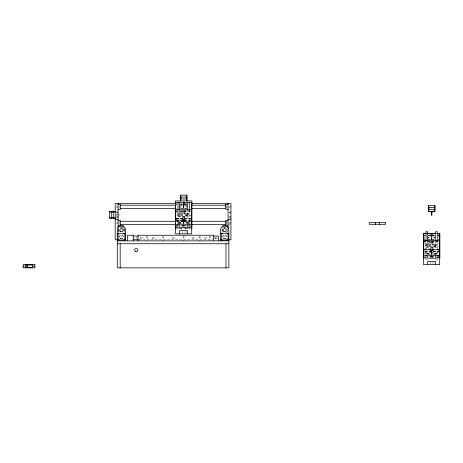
<?xml version="1.0" encoding="UTF-8"?>
<svg xmlns="http://www.w3.org/2000/svg" width="463" height="463" viewBox="0 0 463 463"><rect width="100%" height="100%" fill="white"/><g stroke="black" fill="none" stroke-linecap="round" stroke-linejoin="round"><path stroke-width="0.35" stroke-dasharray="2.31 1.74" d="M189.222 223.044C187.891 222.691 189.697 224.202 189.222 222.564M183.342 220.672C183.944 219.636 184.193 221.69 183.348 220.753M431.973 241.362L431.609 241.657L431.331 241.362M124.119 229.712L123.812 228.774A2.72 2.72 0 0 1 123.818 231.494L124.113 230.574L123.743 230.481M123.864 230.991L123.916 230.805A2.575 2.575 0 0 0 123.945 229.469L123.864 229.272M176.831 226.268L176.553 225.695M183.267 226.268L182.862 225.678L182.393 226.285M183.331 226.285L183.279 225.921M184.887 219.728L184.766 220.023M184.934 226.285L184.471 225.678L184.002 226.285M431.331 234.428L430.845 234.915L430.364 234.428M432.859 234.538L432.454 234.915L431.973 234.428M432.037 250.512L432.158 250.217M432.934 250.512L432.581 250.975L432.112 250.848L432.326 250.043L432.934 250.512L432.564 250.107M180.576 207.1L180.593 206.486M222.205 229.098L222.159 229.787M183.956 210.7L183.377 210.7M424.831 250.749L424.831 250.269M424.831 257.185L424.831 256.699M430.486 250.298L430.445 250.616M432.095 256.733L432.048 257.052M432.812 257.15C431.719 255.223 432.616 258.811 432.662 256.577M124.107 229.741L123.743 229.787M184.766 203.946L184.575 203.245M182.503 219.52C185.952 221.001 179.551 219.225 183.279 219.728M184.176 219.433L184.471 220.145M428.506 254.054L428.576 253.342L428.304 254.037L428.026 253.342L428.136 254.083M427.818 254.065L427.731 253.33L427.517 254.065M435.862 254.065L435.712 253.325L435.556 254.065M118.082 232.223L118.244 229.492M183.909 208.524L183.956 205.474M183.423 221.291L176.594 221.337M431.406 235.991L427.968 236.037M431.892 239.302L431.892 235.991M431.406 252.069L424.577 252.115M178.88 223.218L179.187 222.564L178.978 223.241M187.017 223.241C187.741 221.835 186.485 223.189 187.393 223.328M431.458 251.212C431.701 253.029 431.973 250.46 431.84 251.212M429.155 254.083L429.27 253.342L428.993 254.037L428.715 253.342L428.825 254.083M123.714 232.426L123.737 232.409A3.218 3.218 0 0 0 124.68 230.134M184.228 219.312C183.608 221.152 185.825 219.19 184.361 219.329M438.646 250.089L438.646 250.929M432.749 257.237L432.095 257.15M438.646 256.525L438.646 257.359M438.675 256.577L438.675 257.301M227.009 239.001L227.35 239.001M434.08 254.083C433.738 252.798 434.103 253.736 433.669 254.06M119.124 239.452L120.808 238.491M222.35 239.452L224.034 238.491M178.805 223.276C177.896 223.733 178.319 221.968 178.805 222.738C177.705 222.628 178.955 223.751 179.355 223.328M434.786 254.077C434.288 253.834 434.699 252.63 434.398 254.065M176.553 204.119L176.912 203.651L176.553 203.188M184.592 204.119L184.951 203.651L184.592 203.188M176.536 220.133L176.895 219.607L176.553 219.265M176.553 220.197L176.912 219.728L176.536 219.329M190.658 219.312L191.028 219.265M176.553 226.627L176.727 225.869M430.955 250.911C431.371 248.729 429.861 252.092 431.209 250.298M436.406 254.118L436.615 253.342L436.343 254.037L436.065 253.342L436.175 254.083M434.676 237.941L434.358 237.646L434.676 237.345M191.028 226.627L190.438 226.285M430.74 256.537L431.209 256.733M428.304 237.959L428.576 237.264L428.304 238.046M434.67 238.034L434.253 237.646L434.664 237.253M183.666 210.885L183.666 211.209M180.622 203.604L182.063 203.604M184.94 203.604L187.098 203.604M175.627 204.577L176.964 204.577M180.315 204.577L182.324 204.577M184.338 204.577L187.017 204.577M175.627 204.779L176.964 204.779M180.315 204.779L182.324 204.779M184.338 204.779L187.017 204.779M180.315 204.935L182.324 204.935M184.338 204.935L187.017 204.935M180.622 205.213L183.377 205.259L183.423 208.871M184.633 205.259L187.093 205.213M116.346 206.417L118.082 206.417M226.459 206.44L227.53 206.44M229.22 206.417L230.956 206.417M116.346 207.221L118.082 207.221M229.22 207.221L230.956 207.221M226.459 207.245L227.53 207.245M180.622 208.425L187.093 208.425M175.627 208.796L176.964 208.796M180.315 208.796L187.017 208.796M175.627 210.885L191.705 210.885M175.627 211.047L191.705 211.047M175.627 211.209L191.705 211.209M182.057 211.365L185.275 211.365M116.346 212.042L118.082 212.042M229.22 212.042L230.956 212.042M175.627 212.569L182.057 212.569M116.346 212.685L118.082 212.685M229.22 212.685L230.956 212.685M116.346 212.928L118.082 212.928M229.22 212.928L230.956 212.928M178.683 214.184L179.488 214.184M180.773 214.184L181.577 214.184M186.398 214.184L187.202 214.184M116.219 214.606L117.637 214.606M116.219 215.11L117.637 215.11M185.275 215.388L190.993 215.388M178.683 215.631L179.488 215.631M180.773 215.631L181.577 215.631M186.398 215.631L187.202 215.631M116.346 216.788L118.082 216.788M229.22 216.788L230.956 216.788M116.346 217.031L118.082 217.031M229.22 217.031L230.956 217.031M116.346 217.674L118.082 217.674M229.22 217.674L230.956 217.674M176.339 218.2L182.057 218.2M176.299 218.605L191.705 218.605M176.299 218.767L191.705 218.767M176.299 218.924L191.705 218.924M182.057 219.884L185.275 219.884M183.828 220.226L183.828 223.652M183.504 220.371L183.828 220.371M176.299 220.654L191.705 220.654M176.299 220.857L191.705 220.857M176.299 221.019L191.705 221.013M119.292 221.297L120.496 221.297M176.31 221.291L190.687 221.291M225.655 221.291L227.46 221.291M183.909 221.291L191.416 221.337M116.346 222.495L118.082 222.495M226.459 222.518L227.53 222.518M229.22 222.495L230.956 222.495M116.346 223.299L118.082 223.299M226.459 223.322L227.53 223.322M229.22 223.299L230.956 223.299M119.292 224.561L120.496 224.561M176.31 224.503L179.187 224.503M188.528 224.503L191.416 224.555M225.655 224.555L227.46 224.555M228.08 224.503L230.238 224.503M176.299 224.873L178.978 224.873M188.354 224.873L191.705 224.873M176.299 225.035L178.978 225.035M188.354 225.035L190.368 225.035M176.299 225.238L190.368 225.238M183.504 225.522L183.828 225.522M183.828 225.666L183.828 225.174M176.299 226.968L178.978 226.968M188.354 226.968L191.034 226.968M176.299 227.125L178.978 227.125M188.354 227.125L191.705 227.125M175.465 227.287L179.031 227.287M188.354 227.287L191.167 227.287M120.629 227.333L122.481 227.333M223.67 227.333L225.516 227.333M175.465 228.896L191.167 228.896M222.159 230.481L222.205 231.17M431.811 234.926L431.892 239.649M431.487 235.071L431.811 235.071M423.61 235.354L425.619 235.354M428.298 235.354L434.329 235.354M438.351 235.354L439.688 235.354M423.61 235.557L425.619 235.557M428.298 235.557L434.329 235.557M438.351 235.557L439.688 235.557M428.298 235.719L434.329 235.719M438.351 235.719L439.688 235.719M431.938 236.037L434.653 236.037M438.044 236.037L439.399 236.037M213.628 238.607L217.76 238.607M138.975 239.249L212.911 239.249M427.968 239.255L431.406 239.302M431.938 239.255L434.653 239.255M438.044 239.255L439.399 239.255M423.61 239.574L425.619 239.574M428.298 239.574L434.329 239.574M438.351 239.574L439.688 239.574M423.61 241.669L439.688 241.669M423.61 241.825L439.688 241.825M423.61 241.987L439.688 241.987M430.04 242.143L433.258 242.143M423.61 243.353L430.04 243.353M426.666 244.962L427.471 244.962M428.755 244.962L429.56 244.962M434.381 244.962L435.185 244.962M433.258 246.166L438.976 246.166M426.666 246.409L427.471 246.409M428.755 246.409L429.56 246.409M434.381 246.409L435.185 246.409M424.322 248.978L430.04 248.978M424.282 249.383L439.688 249.383M424.282 249.545L439.688 249.545M424.282 249.707L439.688 249.707M430.04 250.668L433.258 250.668M431.811 251.004L431.811 254.39M424.953 251.432L439.688 251.432M424.953 251.635L439.688 251.635M424.953 251.797L439.688 251.791M431.892 252.069L439.399 252.115M424.577 255.333L426.614 255.333M436.684 255.333L439.399 255.333M424.953 255.657L426.29 255.657M436.337 255.657L439.688 255.657M424.953 255.813L427.633 255.813M428.298 255.813L435.671 255.813M436.337 255.813L439.017 255.813M424.953 256.016L427.633 256.016M428.298 256.016L435.671 256.016M436.337 256.016L439.017 256.016M431.487 256.299L431.811 256.299M431.811 256.444L431.892 255.645M424.282 257.746L426.29 257.746M436.337 257.746L439.017 257.746M424.282 257.908L426.29 257.908M436.337 257.908L439.688 257.908M424.16 258.065L426.301 258.065M436.285 258.065L439.017 258.065M427.633 259.674L426.024 259.674L426.024 241.02M435.671 259.674L437.275 259.674L437.275 241.02M184.471 219.312L184.766 219.433M432.344 234.834L432.037 234.428M186.172 206.643C186.028 207.534 185.536 206.857 186.178 206.643M225.342 238.491L227.026 239.452M122.116 238.491L123.8 239.452M186.172 222.72C185.999 223.548 185.524 222.963 186.178 222.72M438.646 234.851L438.403 234.428M430.503 257.283C432.963 256.913 429.647 256.062 430.428 256.942M222.437 232.426L222.414 232.409A3.218 3.218 0 0 1 221.904 231.743M184.679 225.799L184.887 226.164M183.157 225.869L182.654 225.799L182.457 226.268M425.636 253.932C425.833 253.128 426.313 253.695 425.63 253.932M228.062 232.223L227.906 228.201M187.631 223.212L187.683 210.462M435.671 241.02L435.671 253.938M435.376 254.106C435.07 253.637 435.33 252.798 434.902 254.106M435.185 244.076L435.185 247.294M433.258 240.534L433.258 252.271L430.04 252.271L430.04 240.534M433.044 255.651L433.044 257.578M433.044 262.081L433.044 264.014M432.373 242.143L432.373 242.948M432.373 247.774L432.373 248.573M432.373 249.864L432.373 250.668M431.938 252.115L431.938 254.141M431.649 233.468L431.649 239.921M431.649 241.669L431.649 241.987M431.649 249.383L431.649 255.657M431.649 255.813L431.649 257.746M431.487 239.649L431.406 234.926L431.406 239.649M431.487 254.39L431.487 251.004L431.406 254.326M431.487 255.645L431.487 256.444L431.406 255.645M430.926 242.143L430.926 242.948M430.926 247.774L430.926 248.573M430.926 249.864L430.926 250.668M430.26 255.651L430.26 257.578M430.26 262.081L430.26 264.014M427.633 241.02L427.633 253.938M426.666 244.076L426.666 247.294M226.459 206.133L226.459 207.551M226.459 222.217L226.459 223.629M216.522 236.726L216.522 240.858M215.555 236.726L215.555 240.858M210.086 236.032L210.086 240.17M209.126 236.032L209.126 240.858M200.039 236.032L200.039 240.858M199.073 236.032L199.073 240.858M189.292 210.462L189.292 228.896M187.683 227.825L187.683 228.896M187.202 213.298L187.202 216.516M186.479 227.825L186.479 228.896M185.837 227.825L185.837 228.896M185.594 227.287L185.594 228.896M185.275 209.756L185.275 221.493L182.057 221.493L182.057 209.756M185.061 224.873L185.061 226.158M185.061 231.303L185.061 233.23M184.39 211.365L184.39 212.17M184.39 216.991L184.39 217.795M184.39 219.086L184.39 219.884M183.956 221.337L183.956 223.363M183.961 236.032L183.961 240.858M183.909 205.231L183.828 209.097M183.666 204.935L183.666 209.143M183.666 218.605L183.666 224.873M183.666 225.035L183.666 226.5M183.504 205.231L183.504 209.097M183.504 223.652L183.423 220.226L183.423 223.652M183.504 225.174L183.504 225.666L183.423 225.18M182.995 236.032L182.995 240.858M182.943 211.365L182.943 212.17M182.943 216.991L182.943 217.795M182.943 219.086L182.943 219.884M182.272 224.873L182.272 226.158M182.272 231.303L182.272 233.23M181.739 227.825L181.739 228.896M181.496 227.825L181.496 228.896M180.854 227.825L180.854 228.896M179.644 210.96L179.644 223.154M179.644 227.825L179.644 228.896M178.683 213.298L178.683 216.516M178.041 210.96L178.041 228.896M163.861 236.032L163.861 240.858M162.895 236.032L162.895 240.858M147.784 236.032L147.784 240.17M146.817 236.032L146.817 240.858M136.77 236.726L136.77 238.104M119.691 206.151L119.691 207.563M119.691 222.223L119.691 223.641M118.082 229.729L118.082 232.686M227.171 230.8A2.575 2.575 0 0 1 226.916 231.419M222.205 230.8A2.575 2.575 0 0 1 222.205 229.469M226.916 228.849A2.575 2.575 0 0 1 227.171 229.469M227.316 230.834A2.72 2.72 0 0 1 227.044 231.494M222.333 231.494A2.72 2.72 0 0 1 222.333 228.774M223.982 227.507A2.72 2.72 0 0 1 225.394 227.507M227.044 228.774A2.72 2.72 0 0 1 227.316 229.428M124.246 228.525A3.218 3.218 0 0 1 124.57 229.301M119.234 231.419A2.575 2.575 0 0 1 119.234 228.849M119.107 231.494A2.72 2.72 0 0 1 119.107 228.774M120.756 227.507A2.72 2.72 0 0 1 122.163 227.507M179.447 222.848C179.702 224.335 180.24 221.794 179.447 222.848M187.486 222.848C187.741 224.335 188.279 221.794 187.486 222.848M179.551 222.813L179.725 223.253L179.551 222.813M427.534 253.591L427.708 254.031L427.546 253.539M435.573 253.591L435.747 254.031L435.585 253.539M181.282 206.961L180.801 207.192L180.732 206.486L180.888 207.14L181.183 206.486L181.282 206.961M180.593 223.039L180.113 223.27L180.043 222.564L180.2 223.224L180.495 222.564L180.593 223.039M181.282 223.039L180.801 223.27L180.732 222.564L180.888 223.224L181.183 222.564L181.282 223.039M188.632 223.039L188.152 223.27L188.082 222.564L188.238 223.224L188.534 222.564L188.632 223.039M429.27 237.739L428.79 237.97L428.715 237.264L428.871 237.924L429.166 237.264L429.27 237.739M437.309 253.817L436.829 254.054L436.754 253.342L436.916 254.002L437.205 253.342L437.309 253.817M177.56 214.867C178.018 216.013 178.51 213.958 177.566 214.826M187.689 214.867C188.146 216.013 188.638 213.958 187.694 214.826M425.543 245.645C426.047 246.808 426.44 244.672 425.543 245.645M435.671 245.645C436.175 246.808 436.568 244.672 435.671 245.645M186.375 206.799C186.664 208.194 186.653 205.659 186.375 206.799M186.375 222.877C186.676 224.277 186.63 221.731 186.375 222.877M426.325 253.655C426.568 255.078 426.62 252.514 426.325 253.655M177.659 222.726C178.11 224.196 178.18 222.211 177.659 222.726M433.681 237.426C434.132 238.896 434.207 236.911 433.681 237.426M427.303 253.539C427.141 255.182 426.753 252.833 427.303 253.539M121.225 236.587L121.694 236.767L121.26 236.529M224.457 236.587L224.891 236.825L224.486 236.529M226.61 232.056L226.048 232.49A2.72 2.72 0 0 0 226.61 232.056M184.905 212.17L182.428 212.17L182.428 216.991L184.905 216.991L184.905 212.17M188.811 213.298L177.074 213.298L177.074 216.516L188.811 216.516L188.811 213.298M180.773 213.669L179.488 213.669L179.488 216.146L180.773 216.146L180.773 213.669M186.398 213.669L181.577 213.669L181.577 216.146L186.398 216.146L186.398 213.669M184.905 217.795L182.428 217.795L182.428 219.086L184.905 219.086L184.905 217.795M432.888 242.948L430.411 242.948L430.411 247.774L432.888 247.774L432.888 242.948M436.794 244.076L425.057 244.076L425.057 247.294L436.794 247.294L436.794 244.076M428.755 244.447L427.471 244.447L427.471 246.924L428.755 246.924L428.755 244.447M434.381 244.447L429.56 244.447L429.56 246.924L434.381 246.924L434.381 244.447M432.888 248.573L430.411 248.573L430.411 249.864L432.888 249.864L432.888 248.573M223.722 238.347A1.927 1.927 0 0 0 226.615 236.68A1.927 1.927 0 0 0 223.722 235.007A1.927 1.927 0 0 0 223.722 238.347M223.45 237.941A1.771 1.771 0 0 0 226.401 237.114A1.771 1.771 0 0 0 224.208 234.972A1.771 1.771 0 0 0 223.45 237.941M140.787 238.48A0.967 0.967 0 0 0 142.234 237.641A0.967 0.967 0 0 0 140.787 236.807A0.967 0.967 0 0 0 140.787 238.48M152.848 238.48A0.967 0.967 0 0 0 154.295 237.641A0.967 0.967 0 0 0 152.848 236.807A0.967 0.967 0 0 0 152.848 238.48M172.948 238.48A0.967 0.967 0 0 0 174.395 237.641A0.967 0.967 0 0 0 172.948 236.807A0.967 0.967 0 0 0 172.948 238.48M193.042 238.48A0.967 0.967 0 0 0 194.489 237.641A0.967 0.967 0 0 0 193.042 236.807A0.967 0.967 0 0 0 193.042 238.48M205.103 238.48A0.967 0.967 0 0 0 206.55 237.641A0.967 0.967 0 0 0 205.103 236.807A0.967 0.967 0 0 0 205.103 238.48M120.496 238.347A1.927 1.927 0 0 0 123.389 236.68A1.927 1.927 0 0 0 120.496 235.007A1.927 1.927 0 0 0 120.496 238.347M120.224 237.941A1.771 1.771 0 0 0 123.175 237.114A1.771 1.771 0 0 0 120.982 234.972A1.771 1.771 0 0 0 120.224 237.941"/><path stroke-width="0.69" d="M118.082 226.112L118.406 225.794L123.714 225.956L123.714 227.211M118.082 233.705L118.487 233.3L124.437 233.3L124.836 233.705M118.082 234.023L118.806 233.3M124.437 240.054L124.836 239.655M221.314 233.705L221.713 233.3L227.663 233.3L228.062 233.705M221.314 234.023L222.037 233.3M227.663 240.054L228.062 239.655M180.286 197.059L187.04 197.059M180.286 198.986L187.04 198.986M175.465 202.528L191.867 202.528M175.593 203.604L115.189 203.604L115.189 239.782L117.504 239.782M191.41 203.604L230.956 203.604L230.956 239.782L228.641 239.782M118.082 204.42L120.496 204.42L120.496 209.288L118.082 209.293M225.655 204.409L228.062 204.409M120.241 205.213L175.593 205.213M191.404 205.213L225.909 205.213M428.275 207.609L435.029 207.609M120.241 208.425L175.593 208.425M191.404 208.425L225.909 208.425M228.062 209.282L225.655 209.282L225.655 204.414M428.275 209.542L435.029 209.542M175.627 209.756L191.705 209.756M115.189 211.481L109.401 211.481L109.401 218.235L115.189 218.235M429.884 211.794L433.42 211.794M109.401 211.886L111.334 211.886M113.261 211.886L115.189 211.886M111.334 212.204L113.261 212.204M111.334 217.512L113.261 217.512M109.401 217.836L111.334 217.836M113.261 217.836L115.189 217.836M115.189 219.682L118.082 219.682M228.062 219.682L230.956 219.682M118.082 220.498L120.496 220.498L120.496 225.365M228.062 220.486L225.655 220.486L225.655 225.354M120.241 221.291L175.593 221.291M191.404 221.291L225.909 221.291M120.224 224.503L175.593 224.503M191.41 224.503L225.927 224.503M426.301 233.306L423.448 233.306L423.448 258.065M427.633 233.306L435.671 233.306M436.997 233.306L439.85 233.306L439.85 258.065M423.61 233.468L426.29 233.468M427.633 233.468L435.671 233.468M437.008 233.468L439.688 233.468M117.284 233.63L118.082 233.63L118.082 240.054M125.641 233.63L124.836 233.63L124.836 240.054M220.51 233.63L221.314 233.63L221.314 240.054M228.867 233.63L228.062 233.63L228.062 240.054M133.234 236.032L138.258 236.032M213.628 236.032L218.449 236.032L218.449 240.858M133.234 239.249L138.258 239.249M117.284 240.054L125.641 240.054M220.51 240.054L228.867 240.054M423.61 240.534L439.688 240.534M117.284 240.858L228.867 240.858M117.284 243.752L228.867 243.752M228.062 226.112L227.744 225.794L222.437 225.956L222.437 227.211M227.339 233.3L228.062 234.023M221.314 239.655L221.713 240.054M124.113 233.3L124.836 234.023M118.082 239.655L118.487 240.054M439.688 233.306L439.688 264.657L423.61 264.657L423.61 233.306M437.275 241.02L437.275 231.697L435.671 231.697L435.671 241.02M435.671 264.657L435.671 261.439L427.633 261.439L427.633 264.657M434.624 205.682L434.624 207.609M434.624 209.542L434.624 211.469M434.306 207.609L434.306 209.542M431.898 211.794L431.898 215.33L431.4 215.33L431.4 211.794M431.649 233.306L431.649 233.624M428.998 207.609L428.998 209.542M428.674 205.682L428.674 207.609M428.674 209.542L428.674 211.469M427.633 241.02L427.633 231.697L426.024 231.697L426.024 241.02M423.853 234.926L423.853 240.366M423.853 251.004L423.853 256.444M423.772 234.926L423.772 240.366M423.772 251.004L423.772 256.444M379.33 222.691L379.33 224.3M375.47 222.691L375.47 224.3M228.062 203.604L228.062 228.294M225.973 243.752L225.973 267.869M220.51 240.858L220.51 230.088A4.179 4.179 0 0 1 224.688 225.903A4.179 4.179 0 0 1 228.867 230.088L228.867 267.869L117.284 267.869L117.284 230.088A4.179 4.179 0 0 1 121.462 225.903A4.179 4.179 0 0 1 125.641 230.088L125.641 240.858M213.628 240.858L213.628 235.233L138.055 235.233L138.055 240.858M191.867 228.896L191.867 200.919L175.465 200.919L175.465 228.896M191.705 202.528L191.705 233.873L175.627 233.873L175.627 202.528M191.543 204.148L191.543 209.589M191.543 220.226L191.543 225.666M191.462 204.148L191.462 209.589M191.462 220.226L191.462 225.666M189.292 202.354L189.292 210.243M187.683 202.354L187.683 210.243M187.683 233.873L187.683 230.661L179.644 230.661L179.644 233.873M187.04 200.919L187.04 195.131L180.286 195.131L180.286 200.919M186.641 195.131L186.641 197.059M186.641 198.986L186.641 200.919M186.317 197.059L186.317 198.986M183.915 201.949L183.915 204.779L183.417 204.779L183.417 201.949M181.016 197.059L181.016 198.986M180.692 195.131L180.692 197.059M180.692 198.986L180.692 200.919M179.644 202.354L179.644 210.243M178.041 202.354L178.041 210.243M133.234 240.858L133.234 235.233L127.603 235.233L127.603 240.858M120.177 243.752L120.177 267.869M119.049 214.606L119.049 215.11M118.082 203.604L118.082 228.294M113.261 211.481L113.261 218.235M111.334 211.481L111.334 218.235M23.636 266.225C24.145 267.382 24.522 265.253 23.636 266.225M33.764 266.225C34.314 267.371 34.644 265.212 33.764 266.225M435.029 205.682L428.275 205.682L428.275 211.469L435.029 211.469L435.029 205.682M385.598 222.691L369.202 222.691L369.202 224.3L385.598 224.3L385.598 222.691M187.683 224.231L179.644 224.231L179.644 227.443L187.683 227.443L187.683 224.231M435.671 255.009L427.633 255.009L427.633 258.221L435.671 258.221L435.671 255.009M34.887 264.657L23.15 264.657L23.15 267.869L34.887 267.869L34.887 264.657M26.848 265.027L25.563 265.027L25.563 267.498L26.848 267.498L26.848 265.027M32.474 265.027L27.653 265.027L27.653 267.498L32.474 267.498L32.474 265.027M223.884 231.477A1.609 1.609 0 0 0 226.297 230.088A1.609 1.609 0 0 0 223.884 228.693A1.609 1.609 0 0 0 223.884 231.477M135.451 251.577A1.609 1.609 0 0 0 137.864 250.182A1.609 1.609 0 0 0 135.451 248.793A1.609 1.609 0 0 0 135.451 251.577M120.658 231.477A1.609 1.609 0 0 0 123.071 230.088A1.609 1.609 0 0 0 120.658 228.693A1.609 1.609 0 0 0 120.658 231.477"/></g></svg>
